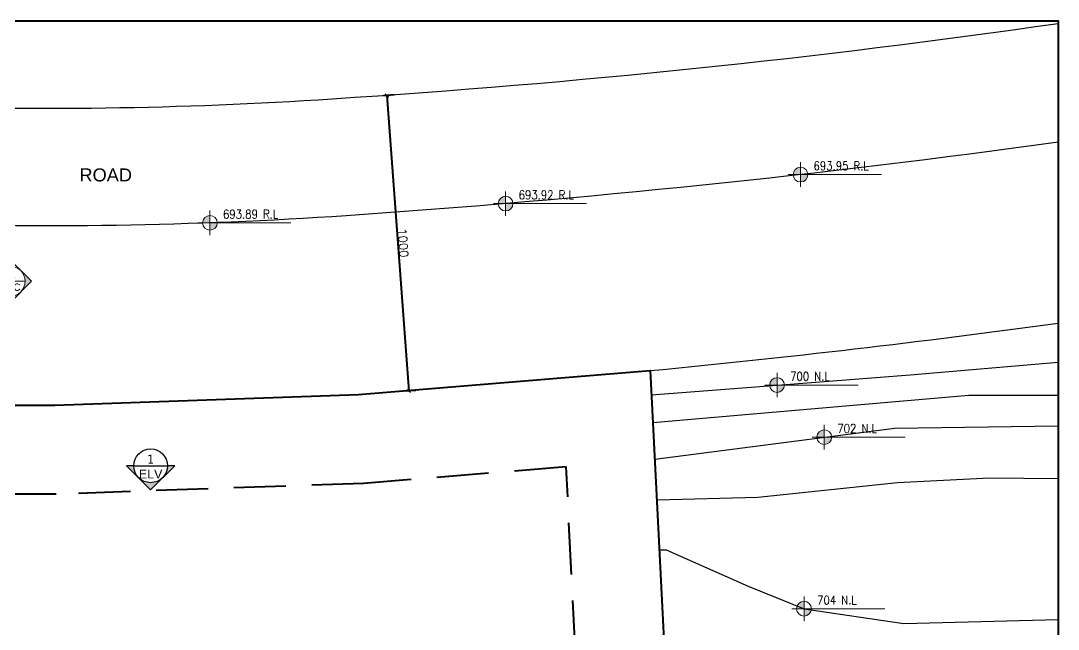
# Model space of a CAD drawing. Header units: metres. Extents: x -322116 to -321123, y -26723 to -26468.
# Drawn here: x -321593.41 to -321558.39, y -26534.46 to -26513.94 of the extents above; entities that cross this region are included whole.
import ezdxf
from ezdxf.enums import TextEntityAlignment as Align

# ---------------------------------------------------------------- set-up
doc = ezdxf.new("R2010")
doc.units = ezdxf.units.M
doc.header["$LTSCALE"] = 7
doc.header["$MEASUREMENT"] = 0
doc.header["$PDMODE"] = 34
doc.header["$PDSIZE"] = 0.5
doc.linetypes.add('$0$CENTER', pattern=[2, 1.25, -0.25, 0.25, -0.25])
doc.linetypes.add('DASHED', pattern=[0.75, 0.5, -0.25])
for name, color, linetype, lineweight in [('$0$A-ANNO-IDEN', 2, 'Continuous', 9), ('1363TRXX-AS003$0$A-FLOR-IDEN', 4, 'Continuous', 18), ('A-GRID-DIMS', 142, 'Continuous', 9), ('A-WALL-BLWO', 7, 'Continuous', 40), ('lbl_Circonscription', 6, 'Continuous', 0)]:
    doc.layers.add(name, color=color, linetype=linetype, lineweight=lineweight)
for name, color, linetype in [('00-LIMIT', 3, 'Continuous'), ('AXIS', 1, 'Continuous'), ('CONT-MNR', 8, 'Continuous'), ('POINT_ICON', 4, 'Continuous'), ('S-ANNO-TAGS-SECT', 4, 'Continuous')]:
    doc.layers.add(name, color=color, linetype=linetype)
doc.styles.add('$0$EG_SIMPLEX', font='SIMPLEX.shx')
doc.styles.add('1363TRXX-AS003$0$EG_SIMPLEX', font='SIMPLEX.shx')
doc.styles.add('Annotative', font='arial.ttf')
doc.styles.add('EG_SIMPLEX', font='SIMPLEX.shx')
doc.styles.get("Standard").update_dxf_attribs({"font": 'romans.shx', "height": 0.5})
doc.styles.add('TAHOMA', font='tahoma.ttf')
doc.dimstyles.new('ERGA-M-0200', dxfattribs={"dimscale": 1.15, "dimtxt": 0.2, "dimasz": 0.2, "dimexe": 0.1, "dimexo": 0.1, "dimgap": 0.06, "dimtad": 1, "dimdec": 1, "dimlfac": 100, "dimrnd": 5, "dimdsep": 46, "dimtxsty": 'EG_SIMPLEX', "dimblk1": 'OBLIQUE', "dimblk2": 'OBLIQUE', "dimsah": 1, "dimcen": 0.3, "dimclrd": 256, "dimclre": 256, "dimclrt": 2, "dimadec": 0, "dimazin": 0, "dimtfac": 1, "dimtdec": 1, "dimtix": 1, "dimtmove": 2, "dimatfit": 3, "dimldrblk": 'OBLIQUE', "dimfxl": 1, "dimtolj": 1, "dimtzin": 0, "dimarcsym": 0})

# ---------------------------------------------------------------- blocks, each defined once
blk = doc.blocks.new('*U22')
blk.add_hatch(color=252).paths.add_polyline_path([(0, -450, 0.414214), (450, 0), (643, 0), (0, -643), (-643, 0), (-450, 0, 0.414214)])
blk.add_line((-450, 0), (450, 0))
blk.add_lwpolyline([(-450, 0), (-643, 0), (0, -643), (643, 0), (450, 0)])
blk.add_circle((0, 0), 450)
at = {"style": 'EG_SIMPLEX', "width": 0.5625}
blk.add_attdef('REF-F-', text='', height=200, dxfattribs=at).set_placement((-321, 92), (321, 92), align=Align.FIT)
at = {"style": 'EG_SIMPLEX'}
blk.add_attdef('NB', text='', height=200, dxfattribs=at).set_placement((0, 32), align=Align.BOTTOM_CENTER)
blk.add_attdef('REF', text='', height=200, dxfattribs=at).set_placement((0, -75), align=Align.TOP_CENTER)
blk = doc.blocks.new('*U24')
blk.add_hatch(color=252).paths.add_polyline_path([(-450, 0, -0.414214), (0, 450), (0, 643), (-643, 0), (0, -643), (0, -450, -0.414214)])
blk.add_line((-450, 0), (450, 0))
at = {"linetype": '$0$CENTER'}
blk.add_line((0, -3870), (0, -643), dxfattribs=at)
blk.add_lwpolyline([(0, -450), (0, -643), (-643, 0), (0, 643), (0, 450)])
blk.add_circle((0, 0), 450)
at = {"style": '$0$EG_SIMPLEX'}
blk.add_attdef('NB', text='', height=200, dxfattribs=at).set_placement((0, 32), align=Align.BOTTOM_CENTER)
at = {"style": '$0$EG_SIMPLEX', "width": 0.5625}
blk.add_attdef('REF-F-', text='', height=200, dxfattribs=at).set_placement((-321, -274), (321, -274), align=Align.FIT)
at = {"style": '$0$EG_SIMPLEX'}
blk.add_attdef('REF', text='', height=200, dxfattribs=at).set_placement((0, -75), align=Align.TOP_CENTER)
blk = doc.blocks.new('plot limit')
at = {"color": 5}
blk.add_lwpolyline([(-321725.0411, -26759.7735), (-321735.7734, -26759.0595), (-321732.8382, -26721.5907), (-321726.0304, -26721.9282), (-321722.2569, -26721.9337), (-321712.0131, -26721.5769), (-321702.1619, -26720.7671), (-321700.2699, -26757.9792), (-321703.6476, -26759.2974, -0.0276131)], format="xyb", close=True, dxfattribs=at)
at = {"color": 5, "linetype": 'DASHED', "ltscale": 0.5}
blk.add_lwpolyline([(-321703.4829, -26753.8659), (-321705.0008, -26724.0106), (-321711.838, -26724.5726), (-321722.2069, -26724.9338), (-321726.107, -26724.928), (-321730.075, -26724.7313), (-321732.3893, -26754.2736)], dxfattribs=at)
at = {"layer": '00-LIMIT'}
blk.add_arc((-321735.7574, -26372.37), 350.0132, 275.507932, 277.777196, dxfattribs=at)
at = {"layer": '$0$A-ANNO-IDEN'}
ref = blk.add_blockref('*U24', (-321723.7671, -26717.7511, 0.0007), dxfattribs=dict(at, xscale=-0.0011249999994782, yscale=0.0011249999994782, zscale=0.0011249999994782))
ref.add_attrib('REF-F-', 'SEC', dxfattribs={"layer": '0', "height": 0.225, "rotation": 360, "style": '$0$EG_SIMPLEX', "width": 1.25}).set_placement((-321724.1287, -26718.0598, 0.0007), (-321723.4055, -26718.0598, 0.0007), align=Align.FIT)
ref.add_attrib('NB', 'AA', dxfattribs={"layer": '0', "height": 0.225, "rotation": 360, "style": '$0$EG_SIMPLEX'}).set_placement((-321723.7671, -26717.715, 0.0007), align=Align.BOTTOM_CENTER)
at = {"layer": 'S-ANNO-TAGS-SECT'}
ref = blk.add_blockref('*U22', (-321719.0233, -26723.9774), dxfattribs=dict(at, xscale=0.001264765729701, yscale=0.001264765729701, zscale=0.001264765729701))
ref.add_attrib('NB', '1', dxfattribs={"layer": '0', "height": 0.3, "style": 'TAHOMA'}).set_placement((-321719.0233, -26723.6062), align=Align.TOP_CENTER)
ref.add_attrib('REF', 'ELV', dxfattribs={"layer": '0', "height": 0.3, "style": 'Annotative'}).set_placement((-321719.0233, -26724.1055), align=Align.TOP_CENTER)
blk = doc.blocks.new('1363TRXX-AS003$0$TAG-LEV-PL1')
h = blk.add_hatch(color=256)
h.paths.add_polyline_path([(0, 169, 0.414214), (-169, 0), (0, 0)])
h.paths.add_polyline_path([(169, 0), (0, 0), (0, -169, 0.414214)])
for p, q in [((0, -281), (0, 281)), ((-281, 0), (1859, 0))]:
    blk.add_line(p, q)
blk.add_circle((0, 0), 169)
at = {"style": '1363TRXX-AS003$0$EG_SIMPLEX', "width": 0.85}
for tag, p in [('F.F.L.', (450, 150)), ('C.L.', (450, -450))]:
    blk.add_attdef(tag, p, '', height=300, dxfattribs=at)
blk = doc.blocks.new('_OBLIQUE')
at = {"color": 0, "linetype": 'ByBlock'}
blk.add_line((-0.5, -0.5), (0.5, 0.5), dxfattribs=at)
blk = doc.blocks.new('*D136')
at = {"layer": 'A-GRID-DIMS', "lineweight": -2, "transparency": 16777216}
for p, q in [((-321210.807, -26516.44), (-321211.165, -26516.466)), ((-321211.051, -26516.458), (-321210.313, -26526.43)), ((-321210.07, -26526.412), (-321210.428, -26526.439))]:
    blk.add_line(p, q, dxfattribs=at)
at = {"layer": 'Defpoints', "color": 0, "transparency": 16777216}
for p in [(-321210.692, -26516.431), (-321210.313, -26526.43), (-321209.955, -26526.404)]:
    blk.add_point(p, dxfattribs=at)
at = {"layer": 'A-GRID-DIMS', "lineweight": -2, "transparency": 16777216, "xscale": 0.115, "yscale": 0.115, "zscale": 0.115}
for p, rotation in [((-321211.051, -26516.458), 94.22760245528106), ((-321210.313, -26526.43), 274.227602455281)]:
    blk.add_blockref('_OBLIQUE', p, dxfattribs=dict(at, rotation=rotation))
at = {"layer": 'A-GRID-DIMS', "color": 2, "transparency": 16777216, "insert": (-321210.504, -26521.431), "char_height": 0.2875, "attachment_point": 5, "rotation": 274.2276, "style": 'EG_SIMPLEX'}
blk.add_mtext('\\A1;1000', dxfattribs=at)
blk = doc.blocks.new('B1 2')
at = {"layer": '00-LIMIT'}
blk.add_lwpolyline([(-321188.3932, -26514.0379, -0.0197063), (-321212.8968, -26516.5801, -0.0527114), (-321243.3932, -26515.3992, -0.0503698)], format="xyb", dxfattribs=at)
at = {"layer": 'A-WALL-BLWO'}
blk.add_lwpolyline([(-321243.3932, -26513.9378), (-321188.3932, -26513.9378), (-321188.3932, -26588.8759), (-321243.3932, -26588.8759)], close=True, dxfattribs=at)
at = {"layer": 'AXIS'}
blk.add_lwpolyline([(-321188.3932, -26518.0303, -0.017565), (-321212.4236, -26520.5147, -0.0521556), (-321243.3932, -26519.3892)], format="xyb", dxfattribs=at)
at = {"layer": 'CONT-MNR', "flags": 128}
for points, elevation in [([(-321202.0732, -26527.4861), (-321191.4122, -26526.5684), (-321188.3932, -26526.5684)], 701), ([(-321202.0099, -26528.73), (-321193.9191, -26527.6762), (-321188.3932, -26527.5997)], 702), ([(-321201.8548, -26531.7818), (-321201.6226, -26531.7914), (-321198.8615, -26533.0098), (-321196.9731, -26533.7744), (-321193.6076, -26534.2718), (-321188.3932, -26534.1356)], 704)]:
    blk.add_lwpolyline(points, dxfattribs=dict(at, elevation=elevation))
blk.add_lwpolyline([(-321201.9403, -26530.0987), (-321198.5284, -26530.0128), (-321193.8139, -26529.5122), (-321190.7128, -26529.3526), (-321188.3932, -26529.3837)], dxfattribs=at)
at = {"layer": 'POINT_ICON', "color": 4, "linetype": 'Continuous', "elevation": 700}
blk.add_lwpolyline([(-321202.1206, -26526.5524), (-321197.8825, -26526.2276), (-321193.395, -26525.8838), (-321188.3932, -26525.4505)], dxfattribs=at)
at = {"layer": '1363TRXX-AS003$0$A-FLOR-IDEN'}
ref = blk.add_blockref('1363TRXX-AS003$0$TAG-LEV-PL1', (-321197.0922, -26519.1269, 693.9512), dxfattribs=dict(at, xscale=0.0014700000362087, yscale=0.0014700000362087, zscale=0.0014700000362087))
ref.add_attrib('F.F.L.', '693.95 R.L', (-321196.6512, -26518.9799, 693.9512), dxfattribs={"layer": '0', "height": 0.294, "rotation": 360, "style": '1363TRXX-AS003$0$EG_SIMPLEX', "width": 0.85})
ref = blk.add_blockref('1363TRXX-AS003$0$TAG-LEV-PL1', (-321207.0438, -26520.1065), dxfattribs=dict(at, xscale=0.0014700000362087, yscale=0.0014700000362087, zscale=0.0014700000362087))
ref.add_attrib('F.F.L.', '693.92 R.L', (-321206.6028, -26519.9595), dxfattribs={"layer": '0', "height": 0.294, "rotation": 360, "style": '1363TRXX-AS003$0$EG_SIMPLEX', "width": 0.85})
ref = blk.add_blockref('1363TRXX-AS003$0$TAG-LEV-PL1', (-321217.0217, -26520.756), dxfattribs=dict(at, xscale=0.0014700000362087, yscale=0.0014700000362087, zscale=0.0014700000362087))
ref.add_attrib('F.F.L.', '693.89 R.L', (-321216.5807, -26520.609), dxfattribs={"layer": '0', "height": 0.294, "rotation": 360, "style": '1363TRXX-AS003$0$EG_SIMPLEX', "width": 0.85})
ref = blk.add_blockref('1363TRXX-AS003$0$TAG-LEV-PL1', (-321197.8825, -26526.2276, 700), dxfattribs=dict(at, xscale=0.0014700000362087, yscale=0.0014700000362087, zscale=0.0014700000362087))
ref.add_attrib('F.F.L.', '700 N.L', (-321197.4415, -26526.0806, 700), dxfattribs={"layer": '0', "height": 0.294, "rotation": 360, "style": '1363TRXX-AS003$0$EG_SIMPLEX', "width": 0.85})
ref = blk.add_blockref('1363TRXX-AS003$0$TAG-LEV-PL1', (-321196.2904, -26527.9851, 702), dxfattribs=dict(at, xscale=0.0014700000362087, yscale=0.0014700000362087, zscale=0.0014700000362087))
ref.add_attrib('F.F.L.', '702 N.L', (-321195.8494, -26527.8381, 702), dxfattribs={"layer": '0', "height": 0.294, "rotation": 360, "style": '1363TRXX-AS003$0$EG_SIMPLEX', "width": 0.85})
ref = blk.add_blockref('1363TRXX-AS003$0$TAG-LEV-PL1', (-321196.973, -26533.7744, 704), dxfattribs=dict(at, xscale=0.0014700000362087, yscale=0.0014700000362087, zscale=0.0014700000362087))
ref.add_attrib('F.F.L.', '704 N.L', (-321196.532, -26533.6274, 704), dxfattribs={"layer": '0', "height": 0.294, "rotation": 360, "style": '1363TRXX-AS003$0$EG_SIMPLEX', "width": 0.85})
at = {"layer": 'lbl_Circonscription', "insert": (-321221.4267, -26518.9174), "char_height": 0.44, "width": 12.243229, "attachment_point": 1, "rotation": 359.91784}
blk.add_mtext('{\\fArial|b0|i0|c0|p34;ROAD}', dxfattribs=at)
at = {"layer": 'A-GRID-DIMS'}
dim = blk.add_aligned_dim(p1=(-321210.6924, -26516.4311), p2=(-321209.9553, -26526.4039), distance=-0.3591, dimstyle='ERGA-M-0200', override={"dimtxt": 0.25, "dimasz": 0.1, "dimgap": 0.03, "dimfxl": 100}, dxfattribs=at)
dim.commit()
dim.dimension.update_dxf_attribs({"geometry": '*D136', "text_midpoint": (-321210.5042, -26521.4308)})

msp = doc.modelspace()

# ---------------------------------------------------------------- block references
at = {"layer": 'A-WALL-BLWO'}
for name, p in [('B1 2', (-370, 0)), ('plot limit', (130, 195.0262))]:
    msp.add_blockref(name, p, dxfattribs=at)

doc.saveas('drawing.dxf')
